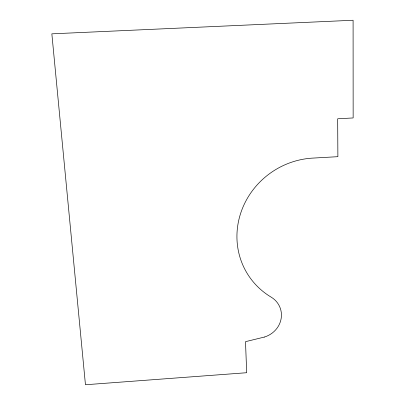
<?xml version="1.0" encoding="UTF-8"?>
<svg xmlns="http://www.w3.org/2000/svg" width="405" height="405" viewBox="0 0 405 405"><rect width="100%" height="100%" fill="white"/><g stroke="black" fill="none" stroke-linecap="round" stroke-linejoin="round"><path stroke-width="0.61" d="M264.399 337.056L245.501 341.668L246.691 372.721L85.455 384.75L51.85 33.838L353.094 20.25L353.15 117.951L337.674 118.781L337.886 156.679L313.779 158.046A77.573 73.447 -34.1 0 0 240.195 214.766A77.573 73.447 -34.1 0 0 271.406 297.285A23.515 21.981 -19.2 0 1 281.121 318.75A23.515 21.981 -19.2 0 1 264.399 337.056"/></g></svg>
